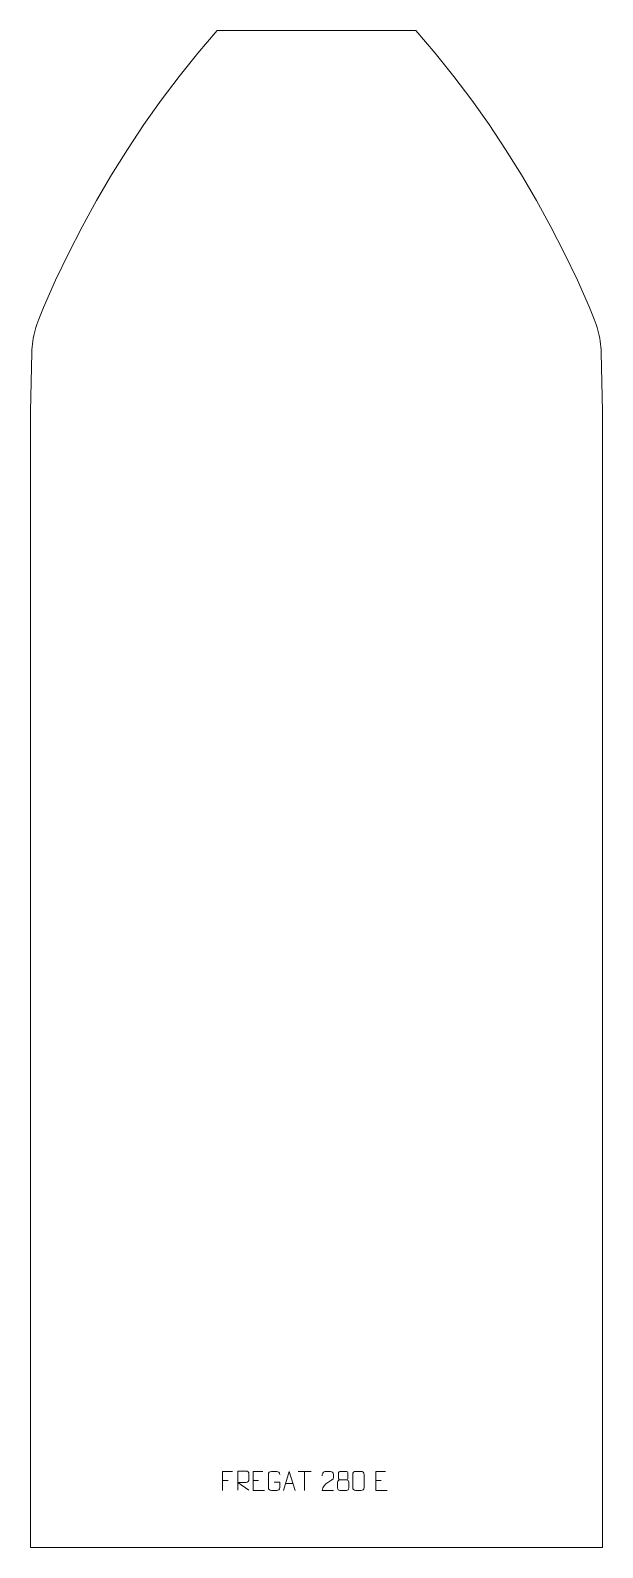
# Model space of a CAD drawing. Header units: millimetres. Extents: x -375 to 375, y -995 to 995.
import ezdxf

# ---------------------------------------------------------------- set-up
doc = ezdxf.new("R2010")
doc.units = ezdxf.units.MM
doc.header["$MEASUREMENT"] = 0
doc.layers.add('layer 1', color=7, linetype='Continuous')

msp = doc.modelspace()

# ---------------------------------------------------------------- linework, layer by layer
at = {"layer": 'layer 1', "color": 242, "lineweight": 9}
msp.add_open_spline([(-130, 994.9995), (-130, 994.9995), (130, 994.9995), (130, 994.9995), (130, 994.9995), (130, 994.9995), (155.3508, 965.1333), (155.3508, 965.1333), (155.3508, 965.1333), (155.3508, 965.1333), (179.8284, 934.5472), (179.8284, 934.5472), (179.8284, 934.5472), (179.8284, 934.5472), (203.4141, 903.2678), (203.4141, 903.2678), (203.4141, 903.2678), (203.4141, 903.2678), (226.0855, 871.3196), (226.0855, 871.3196), (226.0855, 871.3196), (226.0855, 871.3196), (247.8262, 838.7309), (247.8262, 838.7309), (247.8262, 838.7309), (247.8262, 838.7309), (268.6164, 805.5281), (268.6164, 805.5281), (268.6164, 805.5281), (268.6164, 805.5281), (288.4398, 771.7389), (288.4398, 771.7389), (288.4398, 771.7389), (288.4398, 771.7389), (307.2798, 737.3924), (307.2798, 737.3924), (307.2798, 737.3924), (307.2798, 737.3924), (325.1203, 702.5148), (325.1203, 702.5148), (325.1203, 702.5148), (325.1203, 702.5148), (341.9454, 667.1376), (341.9454, 667.1376), (341.9454, 667.1376), (341.9454, 667.1376), (357.7429, 631.2895), (357.7429, 631.2895), (357.7429, 631.2895), (357.7429, 631.2895), (363.9502, 616.0258), (363.9502, 616.0258), (363.9502, 616.0258), (363.9502, 616.0258), (365.3069, 612.5387), (365.3069, 612.5387), (365.3069, 612.5387), (365.3069, 612.5387), (366.5588, 609.0129), (366.5588, 609.0129), (366.5588, 609.0129), (366.5588, 609.0129), (367.7035, 605.4512), (367.7035, 605.4512), (367.7035, 605.4512), (367.7035, 605.4512), (368.7403, 601.8551), (368.7403, 601.8551), (368.7403, 601.8551), (368.7403, 601.8551), (369.6692, 598.2307), (369.6692, 598.2307), (369.6692, 598.2307), (369.6692, 598.2307), (370.4879, 594.5801), (370.4879, 594.5801), (370.4879, 594.5801), (370.4879, 594.5801), (371.1964, 590.9062), (371.1964, 590.9062), (371.1964, 590.9062), (371.1964, 590.9062), (371.7941, 587.2126), (371.7941, 587.2126), (371.7941, 587.2126), (371.7941, 587.2126), (372.2807, 583.5026), (372.2807, 583.5026), (372.2807, 583.5026), (372.2807, 583.5026), (372.655, 579.7803), (372.655, 579.7803), (372.655, 579.7803), (372.655, 579.7803), (372.9172, 576.0477), (372.9172, 576.0477), (372.9172, 576.0477), (372.9172, 576.0477), (373.0664, 572.3099), (373.0664, 572.3099), (373.0664, 572.3099), (373.0664, 572.3099), (375.0001, 495.0006), (375.0001, 495.0006), (375.0001, 495.0006), (375.0001, 495.0006), (375.0001, -994.9995), (375.0001, -994.9995), (375.0001, -994.9995), (375.0001, -994.9995), (-375.0001, -994.9995), (-375.0001, -994.9995), (-375.0001, -994.9995), (-375.0001, -994.9995), (-375.0001, 495.0006), (-375.0001, 495.0006), (-375.0001, 495.0006), (-375.0001, 495.0006), (-373.0677, 572.3099), (-373.0677, 572.3099), (-373.0677, 572.3099), (-373.0677, 572.3099), (-372.9175, 576.0477), (-372.9175, 576.0477), (-372.9175, 576.0477), (-372.9175, 576.0477), (-372.6551, 579.7803), (-372.6551, 579.7803), (-372.6551, 579.7803), (-372.6551, 579.7803), (-372.2806, 583.5026), (-372.2806, 583.5026), (-372.2806, 583.5026), (-372.2806, 583.5026), (-371.7941, 587.2126), (-371.7941, 587.2126), (-371.7941, 587.2126), (-371.7941, 587.2126), (-371.1967, 590.9062), (-371.1967, 590.9062), (-371.1967, 590.9062), (-371.1967, 590.9062), (-370.4879, 594.5801), (-370.4879, 594.5801), (-370.4879, 594.5801), (-370.4879, 594.5801), (-369.6692, 598.2307), (-369.6692, 598.2307), (-369.6692, 598.2307), (-369.6692, 598.2307), (-368.7415, 601.8551), (-368.7415, 601.8551), (-368.7415, 601.8551), (-368.7415, 601.8551), (-367.7035, 605.4512), (-367.7035, 605.4512), (-367.7035, 605.4512), (-367.7035, 605.4512), (-366.5589, 609.0129), (-366.5589, 609.0129), (-366.5589, 609.0129), (-366.5589, 609.0129), (-365.3081, 612.5387), (-365.3081, 612.5387), (-365.3081, 612.5387), (-365.3081, 612.5387), (-363.9503, 616.0258), (-363.9503, 616.0258), (-363.9503, 616.0258), (-363.9503, 616.0258), (-357.7442, 631.2895), (-357.7442, 631.2895), (-357.7442, 631.2895), (-357.7442, 631.2895), (-341.9465, 667.1376), (-341.9465, 667.1376), (-341.9465, 667.1376), (-341.9465, 667.1376), (-325.1203, 702.5148), (-325.1203, 702.5148), (-325.1203, 702.5148), (-325.1203, 702.5148), (-307.2799, 737.3924), (-307.2799, 737.3924), (-307.2799, 737.3924), (-307.2799, 737.3924), (-288.4411, 771.7389), (-288.4411, 771.7389), (-288.4411, 771.7389), (-288.4411, 771.7389), (-268.6176, 805.5281), (-268.6176, 805.5281), (-268.6176, 805.5281), (-268.6176, 805.5281), (-247.8262, 838.7309), (-247.8262, 838.7309), (-247.8262, 838.7309), (-247.8262, 838.7309), (-226.0867, 871.3196), (-226.0867, 871.3196), (-226.0867, 871.3196), (-226.0867, 871.3196), (-203.4141, 903.2678), (-203.4141, 903.2678), (-203.4141, 903.2678), (-203.4141, 903.2678), (-179.8293, 934.5472), (-179.8293, 934.5472), (-179.8293, 934.5472), (-179.8293, 934.5472), (-155.3509, 965.1333), (-155.3509, 965.1333), (-155.3509, 965.1333), (-155.3509, 965.1333), (-130, 994.9995), (-130, 994.9995)], degree=3, knots=[0, 0, 0, 0, 0.018181818, 0.018181818, 0.018181818, 0.018181818, 0.036363636, 0.036363636, 0.036363636, 0.036363636, 0.054545455, 0.054545455, 0.054545455, 0.054545455, 0.072727273, 0.072727273, 0.072727273, 0.072727273, 0.090909091, 0.090909091, 0.090909091, 0.090909091, 0.109090909, 0.109090909, 0.109090909, 0.109090909, 0.127272727, 0.127272727, 0.127272727, 0.127272727, 0.145454545, 0.145454545, 0.145454545, 0.145454545, 0.163636364, 0.163636364, 0.163636364, 0.163636364, 0.181818182, 0.181818182, 0.181818182, 0.181818182, 0.2, 0.2, 0.2, 0.2, 0.218181818, 0.218181818, 0.218181818, 0.218181818, 0.236363636, 0.236363636, 0.236363636, 0.236363636, 0.254545455, 0.254545455, 0.254545455, 0.254545455, 0.272727273, 0.272727273, 0.272727273, 0.272727273, 0.290909091, 0.290909091, 0.290909091, 0.290909091, 0.309090909, 0.309090909, 0.309090909, 0.309090909, 0.327272727, 0.327272727, 0.327272727, 0.327272727, 0.345454545, 0.345454545, 0.345454545, 0.345454545, 0.363636364, 0.363636364, 0.363636364, 0.363636364, 0.381818182, 0.381818182, 0.381818182, 0.381818182, 0.4, 0.4, 0.4, 0.4, 0.418181818, 0.418181818, 0.418181818, 0.418181818, 0.436363636, 0.436363636, 0.436363636, 0.436363636, 0.454545455, 0.454545455, 0.454545455, 0.454545455, 0.472727273, 0.472727273, 0.472727273, 0.472727273, 0.490909091, 0.490909091, 0.490909091, 0.490909091, 0.509090909, 0.509090909, 0.509090909, 0.509090909, 0.527272727, 0.527272727, 0.527272727, 0.527272727, 0.545454545, 0.545454545, 0.545454545, 0.545454545, 0.563636364, 0.563636364, 0.563636364, 0.563636364, 0.581818182, 0.581818182, 0.581818182, 0.581818182, 0.6, 0.6, 0.6, 0.6, 0.618181818, 0.618181818, 0.618181818, 0.618181818, 0.636363636, 0.636363636, 0.636363636, 0.636363636, 0.654545455, 0.654545455, 0.654545455, 0.654545455, 0.672727273, 0.672727273, 0.672727273, 0.672727273, 0.690909091, 0.690909091, 0.690909091, 0.690909091, 0.709090909, 0.709090909, 0.709090909, 0.709090909, 0.727272727, 0.727272727, 0.727272727, 0.727272727, 0.745454545, 0.745454545, 0.745454545, 0.745454545, 0.763636364, 0.763636364, 0.763636364, 0.763636364, 0.781818182, 0.781818182, 0.781818182, 0.781818182, 0.8, 0.8, 0.8, 0.8, 0.818181818, 0.818181818, 0.818181818, 0.818181818, 0.836363636, 0.836363636, 0.836363636, 0.836363636, 0.854545455, 0.854545455, 0.854545455, 0.854545455, 0.872727273, 0.872727273, 0.872727273, 0.872727273, 0.890909091, 0.890909091, 0.890909091, 0.890909091, 0.909090909, 0.909090909, 0.909090909, 0.909090909, 0.927272727, 0.927272727, 0.927272727, 0.927272727, 0.945454545, 0.945454545, 0.945454545, 0.945454545, 0.963636364, 0.963636364, 0.963636364, 0.963636364, 1, 1, 1, 1], dxfattribs=at)
at = {"layer": 'layer 1', "color": 250, "lineweight": 9}
for points, knots in [([(-110.1961, -895.0974), (-110.1961, -895.0974), (-123.0701, -895.0974), (-123.0701, -895.0974), (-123.0701, -895.0974), (-123.0701, -895.0974), (-123.0701, -920.051), (-123.0701, -920.051)], [0, 0, 0, 0, 0.333333333, 0.333333333, 0.333333333, 0.333333333, 1, 1, 1, 1]), ([(-103.234, -919.4538), (-103.234, -919.4538), (-103.234, -894.5003), (-103.234, -894.5003), (-103.234, -894.5003), (-99.6392, -894.5003), (-96.0437, -894.5003), (-92.4485, -894.5003), (-92.4485, -894.5003), (-90.1232, -894.538), (-88.5659, -896.028), (-88.57, -898.3944), (-88.57, -898.3944), (-88.5704, -900.4299), (-88.5704, -903.4893), (-88.57, -905.5253), (-88.57, -905.5253), (-88.5765, -907.4008), (-90.3888, -909.3426), (-92.3983, -909.3617), (-92.3983, -909.3617), (-92.3983, -909.3617), (-103.234, -909.3617), (-103.234, -909.3617), (-103.234, -909.3617), (-103.234, -909.3617), (-88.5793, -919.4538), (-88.5793, -919.4538)], [0, 0, 0, 0, 0.125, 0.125, 0.125, 0.125, 0.25, 0.25, 0.25, 0.25, 0.375, 0.375, 0.375, 0.375, 0.5, 0.5, 0.5, 0.5, 0.625, 0.625, 0.625, 0.625, 0.75, 0.75, 0.75, 0.75, 1, 1, 1, 1]), ([(-70.1961, -895.0974), (-70.1961, -895.0974), (-83.07, -895.0974), (-83.07, -895.0974), (-83.07, -895.0974), (-83.07, -895.0974), (-83.07, -920.051), (-83.07, -920.051), (-83.07, -920.051), (-83.07, -920.051), (-68.2042, -920.051), (-68.2042, -920.051)], [0, 0, 0, 0, 0.25, 0.25, 0.25, 0.25, 0.5, 0.5, 0.5, 0.5, 1, 1, 1, 1]), ([(-55.3822, -909.0652), (-55.3822, -909.0652), (-48.2141, -909.0652), (-48.2141, -909.0652), (-48.2141, -909.0652), (-48.2141, -909.0652), (-48.2141, -916.2333), (-48.2141, -916.2333), (-48.2141, -916.2333), (-48.3538, -918.5567), (-50.031, -920.0363), (-52.1788, -920.0471), (-52.1788, -920.0471), (-54.5106, -920.0467), (-56.8426, -920.0467), (-59.1741, -920.0471), (-59.1741, -920.0471), (-61.099, -920.1525), (-63.0712, -918.268), (-63.06, -916.2507), (-63.06, -916.2507), (-63.0596, -910.4806), (-63.0596, -904.7109), (-63.06, -898.9416), (-63.06, -898.9416), (-63.0558, -896.8035), (-61.309, -895.0843), (-59.1567, -895.0977), (-59.1567, -895.0977), (-56.831, -895.0977), (-54.5049, -895.0977), (-52.1788, -895.0977), (-52.1788, -895.0977), (-50.2321, -895.0623), (-48.2407, -896.5538), (-48.2141, -898.9915)], [0, 0, 0, 0, 0.1, 0.1, 0.1, 0.1, 0.2, 0.2, 0.2, 0.2, 0.3, 0.3, 0.3, 0.3, 0.4, 0.4, 0.4, 0.4, 0.5, 0.5, 0.5, 0.5, 0.6, 0.6, 0.6, 0.6, 0.7, 0.7, 0.7, 0.7, 0.8, 0.8, 0.8, 0.8, 1, 1, 1, 1]), ([(-43.1075, -920.0509), (-43.1075, -920.0509), (-35.7365, -895.0974), (-35.7365, -895.0974), (-35.7365, -895.0974), (-35.7365, -895.0974), (-28.1666, -920.0509), (-28.1666, -920.0509)], [0, 0, 0, 0, 0.333333333, 0.333333333, 0.333333333, 0.333333333, 1, 1, 1, 1]), ([(22.3492, -920.0045), (17.4348, -920.0042), (12.5204, -920.0042), (7.6063, -920.0045), (7.6063, -920.0045), (7.6063, -910.0722), (22.2573, -907.431), (22.3492, -903.1207), (22.3492, -903.1207), (22.3489, -901.6966), (22.3489, -900.2729), (22.3492, -898.8496), (22.3492, -898.8496), (22.3323, -896.7725), (20.2095, -895.0477), (18.5385, -895.0304), (18.5385, -895.0304), (16.4653, -895.0308), (14.3924, -895.0308), (12.32, -895.0304), (12.32, -895.0304), (10.4979, -895.0139), (7.6732, -896.806), (7.6063, -898.8996), (7.6063, -898.8996), (7.6063, -898.8996), (7.6063, -900.9544), (7.6063, -900.9544)], [0, 0, 0, 0, 0.125, 0.125, 0.125, 0.125, 0.25, 0.25, 0.25, 0.25, 0.375, 0.375, 0.375, 0.375, 0.5, 0.5, 0.5, 0.5, 0.625, 0.625, 0.625, 0.625, 0.75, 0.75, 0.75, 0.75, 1, 1, 1, 1]), ([(29.0243, -896.5065), (29.0243, -898.7195), (29.0243, -902.4018), (29.0243, -904.6151), (29.0243, -904.6151), (29.0393, -905.1225), (29.8467, -906.0539), (30.5468, -906.0527), (30.5468, -906.0527), (33.5167, -906.0525), (36.4869, -906.1374), (39.4573, -906.1377), (39.4573, -906.1377), (40.2544, -906.1335), (40.9751, -905.3432), (40.9725, -904.6225), (40.9725, -904.6225), (40.9722, -902.4065), (40.9722, -898.7218), (40.9725, -896.5065), (40.9725, -896.5065), (40.954, -895.7957), (40.3426, -895.0353), (39.5087, -895.0427), (39.5087, -895.0427), (36.4916, -895.043), (33.4747, -895.043), (30.4581, -895.0427), (30.4581, -895.0427), (29.8317, -895.0351), (29.0076, -895.7461), (29.0243, -896.5065)], [0, 0, 0, 0, 0.111111111, 0.111111111, 0.111111111, 0.111111111, 0.222222222, 0.222222222, 0.222222222, 0.222222222, 0.333333333, 0.333333333, 0.333333333, 0.333333333, 0.444444444, 0.444444444, 0.444444444, 0.444444444, 0.555555556, 0.555555556, 0.555555556, 0.555555556, 0.666666667, 0.666666667, 0.666666667, 0.666666667, 0.777777778, 0.777777778, 0.777777778, 0.777777778, 1, 1, 1, 1]), ([(51.397, -895.0181), (53.7631, -895.0181), (56.1296, -895.0181), (58.4961, -895.0181), (58.4961, -895.0181), (60.4766, -894.9825), (62.5026, -896.4768), (62.5297, -898.9189), (62.5297, -898.9189), (62.5293, -904.6763), (62.5293, -910.4341), (62.5297, -916.1923), (62.5297, -916.1923), (62.3876, -918.5199), (60.6812, -920.0022), (58.4961, -920.013), (58.4961, -920.013), (56.1237, -920.0126), (53.7513, -920.0126), (51.3793, -920.013), (51.3793, -920.013), (49.4208, -920.1186), (47.4144, -918.2307), (47.4258, -916.2097), (47.4258, -916.2097), (47.4262, -910.4291), (47.4262, -904.6488), (47.4258, -898.869), (47.4258, -898.869), (47.4301, -896.727), (49.2072, -895.0045), (51.397, -895.0181)], [0, 0, 0, 0, 0.111111111, 0.111111111, 0.111111111, 0.111111111, 0.222222222, 0.222222222, 0.222222222, 0.222222222, 0.333333333, 0.333333333, 0.333333333, 0.333333333, 0.444444444, 0.444444444, 0.444444444, 0.444444444, 0.555555556, 0.555555556, 0.555555556, 0.555555556, 0.666666667, 0.666666667, 0.666666667, 0.666666667, 0.777777778, 0.777777778, 0.777777778, 0.777777778, 1, 1, 1, 1]), ([(90.4187, -895.0406), (90.4187, -895.0406), (77.5448, -895.0406), (77.5448, -895.0406), (77.5448, -895.0406), (77.5448, -895.0406), (77.5448, -919.9942), (77.5448, -919.9942), (77.5448, -919.9942), (77.5448, -919.9942), (92.4106, -919.9942), (92.4106, -919.9942)], [0, 0, 0, 0, 0.25, 0.25, 0.25, 0.25, 0.5, 0.5, 0.5, 0.5, 1, 1, 1, 1]), ([(27.5655, -909.0247), (27.5655, -912.1955), (27.5655, -913.8976), (27.5655, -917.069), (27.5655, -917.069), (27.557, -918.2909), (29.2549, -919.9836), (30.5075, -919.9921), (30.5075, -919.9921), (33.4906, -919.9918), (36.4739, -919.9918), (39.4573, -919.9921), (39.4573, -919.9921), (40.7806, -919.9804), (42.401, -918.3588), (42.3899, -917.0596), (42.3899, -917.0596), (42.3896, -913.8914), (42.3896, -912.1926), (42.3899, -909.0247), (42.3899, -909.0247), (42.3202, -907.6443), (40.7424, -906.0657), (39.437, -906.0718), (39.437, -906.0718), (36.4604, -906.0721), (33.4838, -906.0721), (30.5075, -906.0718), (30.5075, -906.0718), (29.428, -906.0654), (27.5817, -907.6443), (27.5655, -909.0247)], [0, 0, 0, 0, 0.111111111, 0.111111111, 0.111111111, 0.111111111, 0.222222222, 0.222222222, 0.222222222, 0.222222222, 0.333333333, 0.333333333, 0.333333333, 0.333333333, 0.444444444, 0.444444444, 0.444444444, 0.444444444, 0.555555556, 0.555555556, 0.555555556, 0.555555556, 0.666666667, 0.666666667, 0.666666667, 0.666666667, 0.777777778, 0.777777778, 0.777777778, 0.777777778, 1, 1, 1, 1])]:
    msp.add_open_spline(points, degree=3, knots=knots, dxfattribs=at)
for points in [[(-24.1306, -895.1209), (-24.1306, -895.1209), (-7.1434, -895.1209), (-7.1434, -895.1209)], [(-15.6368, -920.0509), (-15.6368, -920.0509), (-15.6368, -895.0974), (-15.6368, -895.0974)], [(-123.0701, -906.9771), (-123.0701, -906.9771), (-115.902, -906.9771), (-115.902, -906.9771)], [(-83.07, -906.9771), (-83.07, -906.9771), (-75.9019, -906.9771), (-75.9019, -906.9771)], [(-40.3849, -910.8015), (-40.3849, -910.8015), (-30.8892, -910.8015), (-30.8892, -910.8015)], [(77.5448, -906.9203), (77.5448, -906.9203), (84.7129, -906.9203), (84.7129, -906.9203)]]:
    msp.add_open_spline(points, degree=3, dxfattribs=at)

doc.saveas('drawing.dxf')
